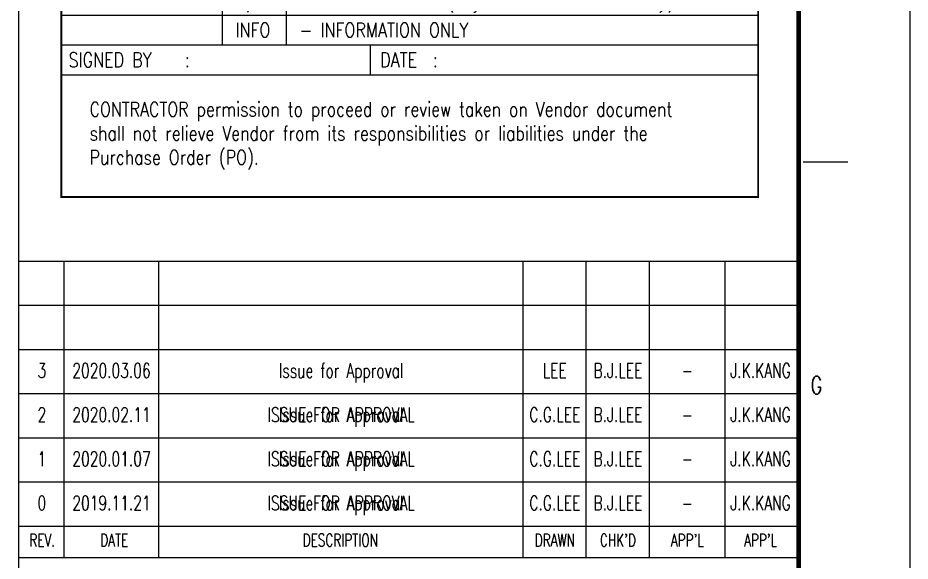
# Model space of a CAD drawing. Header units: millimetres. Extents: x 0 to 91981, y -132907 to 77676.
# Drawn here: x 43565 to 52051, y 47770 to 52936 of the extents above; entities that cross this region are included whole.
import ezdxf
from ezdxf.enums import TextEntityAlignment as Align

# ---------------------------------------------------------------- set-up
doc = ezdxf.new("R2010")
doc.units = ezdxf.units.MM
doc.header["$LTSCALE"] = 60
for name, color, linetype in [('BODER', 7, 'Continuous'), ('border', 130, 'Continuous'), ('TITLE', 7, 'Continuous')]:
    doc.layers.add(name, color=color, linetype=linetype)
doc.styles.add('Arial', font='arial.ttf', dxfattribs={"height": 0.2})
doc.styles.add('ROMANS', font='ROMANS.shx', dxfattribs={"width": 0.8})

# ---------------------------------------------------------------- blocks, each defined once
blk = doc.blocks.new('A$C16114214')
for p, q in [((271.2, 2068.7), (4689.2, 2068.7)), ((1290.5, 2068.7), (1290.5, 1123.7)), ((271.2, 1879.7), (4689.2, 1879.7)), ((1696.9, 1879.7), (1696.9, 1123.7)), ((271.2, 1690.7), (4689.2, 1690.7)), ((271.2, 1501.7), (4689.2, 1501.7)), ((271.2, 1312.7), (4689.2, 1312.7)), ((271.2, 1123.7), (4689.2, 1123.7)), ((2228.8, 1123.7), (2228.8, 934.7)), ((271.2, 934.7), (4689.2, 934.7))]:
    blk.add_line(p, q)
at = {"const_width": 12}
blk.add_lwpolyline([(271.2, 159.8), (271.2, 2804.6), (4689.2, 2804.6), (4689.2, 159.8)], close=True, dxfattribs=at)
at = {"style": 'Arial'}
blk.add_text('%%UDocument Approval Status', height=126, dxfattribs=at).set_placement((2480.2, 2625.3), align=Align.MIDDLE_CENTER)
at = {"style": 'ROMANS', "width": 0.8}
for s, p in [('1. REVIEWING & COMMENTING OF THE RESULT BY CONTRACTOR(ONLY)', (2480.2, 2388.8)), ('2. REFLECT THE RESULT TO THE NEXT SUBMIT', (2480.2, 2220.5)), ('   Issue Purpose : IFA, IFR, IFI, FNL, ASB (     )', (3032.1, 1974.2))]:
    blk.add_text(s, height=92.4, dxfattribs=at).set_placement(p, align=Align.MIDDLE_CENTER)
for s, p in [('Approval Status', (317.4, 1974.2)), (' A', (1374.8, 1785.2)), ('  - APPROVED', (1679.7, 1785.2)), ('AAN', (1374.8, 1596.2)), ('  - APPROVED WITH COMMENTS (Re-submit)', (1679.7, 1596.2)), ('N/A', (1374.8, 1407.2)), ('  - NOT APPROVED (Reject and re-submit fully)', (1679.7, 1407.2)), ('INFO', (1374.8, 1218.2)), ('  - INFORMATION ONLY', (1679.7, 1218.2)), ('SIGNED BY   :', (317.4, 1029.2)), ('DATE  :', (2292, 1029.2))]:
    blk.add_text(s, height=92.4, dxfattribs=at).set_placement(p, align=Align.MIDDLE_LEFT)
at = {"insert": (450.5, 762), "char_height": 91.56, "width": 4182.286, "attachment_point": 1, "style": 'ROMANS'}
blk.add_mtext('CONTRACTOR permission to proceed or review taken on Vendor document shall not relieve Vendor from its responsibilities or liabilities under the Purchase Order (PO).', dxfattribs=at)
blk = doc.blocks.new('A$C7E0F7BCA')
at = {"xscale": 1.5, "yscale": 1.5, "zscale": 1.5}
blk.add_blockref('A$C16114214', (0, 370), dxfattribs=at)
blk = doc.blocks.new('TITLE')
at = {"color": 7}
for p, q in [((841, 0), (841, 594.85)), ((824.02, 159.68), (831.1, 159.68))]:
    blk.add_line(p, q, dxfattribs=at)
at = {"color": 7, "const_width": 0.707}
blk.add_lwpolyline([(823.32, 17.33), (823.32, 577.17)], dxfattribs=at)
at = {"layer": 'BODER'}
for p, q in [((699.67, 143.97), (823.67, 143.97)), ((706.93, 96.97), (706.93, 143.97)), ((721.93, 96.97), (721.93, 143.97)), ((779.67, 96.97), (779.67, 143.97)), ((789.67, 96.97), (789.67, 143.97)), ((799.67, 96.97), (799.67, 143.97)), ((811.67, 96.97), (811.67, 143.97)), ((699.67, 136.97), (823.67, 136.97)), ((699.67, 129.97), (823.67, 129.97)), ((699.67, 122.97), (823.67, 122.97)), ((699.67, 115.97), (823.67, 115.97)), ((699.67, 108.97), (823.67, 108.97)), ((699.67, 101.97), (823.67, 101.97))]:
    blk.add_line(p, q, dxfattribs=at)
at = {"layer": 'border', "color": 7, "linetype": 'Continuous', "lineweight": 0}
blk.add_line((699.67, 96.97), (823.67, 96.97), dxfattribs=at)
blk.add_line((699.67, 96.97), (823.67, 96.97), dxfattribs=at)
at = {"layer": 'TITLE', "color": 7, "lineweight": 0, "const_width": 0.216}
for points in [[(699.67, 83.81), (699.67, 230.41)], [(699.67, 17.68), (699.67, 96.97), (823.67, 96.97)]]:
    blk.add_lwpolyline(points, dxfattribs=at)
at = {"color": 7, "style": 'ROMANS', "width": 0.7}
blk.add_text('G', height=2.83, dxfattribs=at).set_placement((826.15, 124.31), align=Align.MIDDLE)
at = {"layer": 'BODER', "color": 7, "style": 'ROMANS', "width": 0.7}
for s, p in [('2', (703.37, 119.63)), ('2020.02.11', (714.41, 119.63)), ('C.G.LEE', (784.67, 119.63)), ('B.J.LEE', (794.67, 119.63)), ('J.K.KANG', (817.29, 119.63)), ('-', (805.67, 119.63)), ('1', (703.37, 112.63)), ('2020.01.07', (714.41, 112.63)), ('C.G.LEE', (784.67, 112.63)), ('B.J.LEE', (794.67, 112.63)), ('J.K.KANG', (817.29, 112.63)), ('-', (805.67, 112.63)), ('0', (703.37, 105.63)), ('2019.11.21', (714.41, 105.63)), ('C.G.LEE', (784.67, 105.63)), ('B.J.LEE', (794.67, 105.63)), ('J.K.KANG', (817.29, 105.63)), ('-', (805.67, 105.63))]:
    blk.add_text(s, height=2.3, dxfattribs=at).set_placement(p, align=Align.MIDDLE)
for p in [(750.8, 119.63), (750.8, 112.63), (750.8, 105.63)]:
    blk.add_text('ISSUE FOR APPROVAL', height=2.3, dxfattribs=at).set_placement(p, align=Align.MIDDLE_CENTER)
at = {"layer": 'BODER', "style": 'ROMANS', "width": 0.7}
for s, p in [('REV.', (703.43, 99.76)), ('DATE', (714.84, 99.76)), ('DESCRIPTION', (750.68, 99.76)), ('DRAWN', (784.67, 99.75)), ("CHK'D", (794.67, 99.75)), ("APP'L", (805.67, 99.75)), ("APP'L", (817.29, 99.75))]:
    blk.add_text(s, height=2, dxfattribs=at).set_placement(p, align=Align.MIDDLE)

msp = doc.modelspace()

# ---------------------------------------------------------------- block references
at = {"linetype": 'ByBlock', "xscale": 59.9999999939999, "yscale": 59.9999999939999, "zscale": 59.9999999939999}
msp.add_blockref('TITLE', (1591.41048, 41984.79921), dxfattribs=at)
msp.add_blockref('A$C7E0F7BCA', (43571.65679, 50622.75213))

# ---------------------------------------------------------------- texts
at = {"layer": 'BODER', "color": 7, "style": 'ROMANS', "width": 0.7}
for s, p in [('3', (43793.71421, 49582.56191)), ('2020.03.06', (44455.76453, 49582.56191)), ('LEE', (48671.65445, 49582.56191)), ('B.J.LEE', (49271.65445, 49582.56191)), ('J.K.KANG', (50628.54032, 49582.56191)), ('-', (49931.65445, 49582.56191)), ('2', (43793.71421, 49162.56191)), ('2020.02.11', (44455.76453, 49162.56191)), ('C.G.LEE', (48671.65445, 49162.56191)), ('B.J.LEE', (49271.65445, 49162.56191)), ('J.K.KANG', (50628.54032, 49162.56191)), ('-', (49931.65445, 49162.56191)), ('1', (43793.71421, 48742.56191)), ('2020.01.07', (44455.76453, 48742.56191)), ('C.G.LEE', (48671.65445, 48742.56191)), ('B.J.LEE', (49271.65445, 48742.56191)), ('J.K.KANG', (50628.54032, 48742.56191)), ('-', (49931.65445, 48742.56191)), ('0', (43793.71421, 48322.56191)), ('2019.11.21', (44455.76453, 48322.56191)), ('C.G.LEE', (48671.65445, 48322.56191)), ('B.J.LEE', (49271.65445, 48322.56191)), ('J.K.KANG', (50628.54032, 48322.56191)), ('-', (49931.65445, 48322.56191))]:
    msp.add_text(s, height=138, dxfattribs=at).set_placement(p, align=Align.MIDDLE)
for p in [(46639.45145, 49582.56191), (46639.45145, 49162.56191), (46639.45145, 48742.56191), (46639.45145, 48322.56191)]:
    msp.add_text('Issue for Approval', height=138, dxfattribs=at).set_placement(p, align=Align.MIDDLE_CENTER)

doc.saveas('drawing.dxf')
